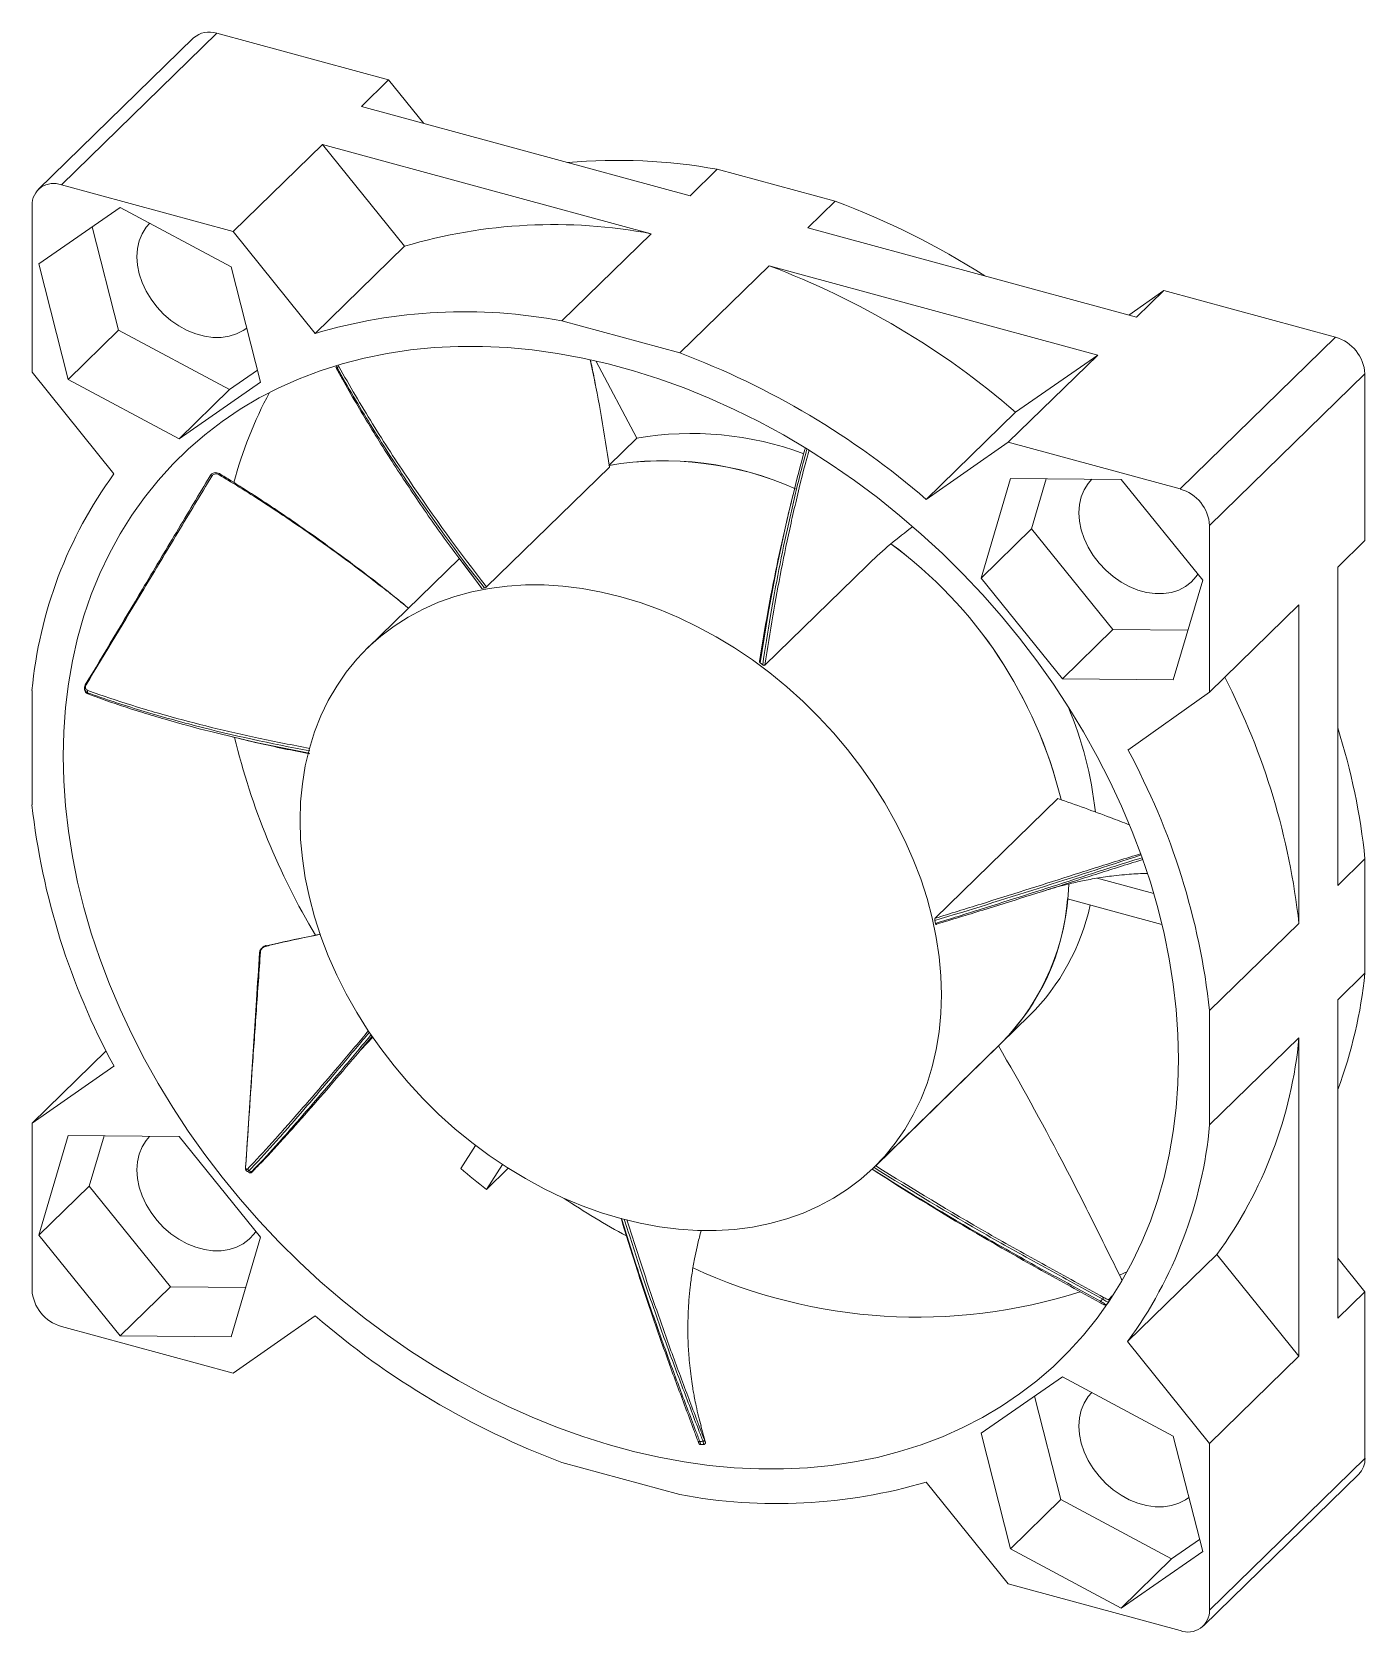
# Paper-space layout '_Trimetric' of a CAD drawing. Header units: millimetres. Extents: x -21 to 19.1, y -24.9 to 23.1.
import ezdxf

# ---------------------------------------------------------------- set-up
doc = ezdxf.new("R2010")
doc.units = ezdxf.units.MM

psp = doc.layouts.new('_Trimetric')

# ---------------------------------------------------------------- linework, layer by layer
at = {"color": 7, "linetype": 'Continuous', "lineweight": 15}
for p, q in [((-15.404, 23.077), (-20.071, 18.522)), ((-10.241, 21.674), (-15.404, 23.077)), ((-16.102, 22.935), (-20.769, 18.38)), ((-11.058, 20.876), (-10.241, 21.674)), ((-9.189, 20.369), (-10.241, 21.674)), ((-1.188, 18.194), (-11.058, 20.876)), ((-12.224, 19.738), (-14.908, 17.119)), ((-2.354, 17.055), (-12.224, 19.738)), ((-9.761, 16.68), (-12.224, 19.738)), ((-1.188, 18.194), (-0.371, 18.991)), ((3.171, 18.029), (-0.371, 18.991)), ((-14.908, 17.119), (-20.071, 18.522)), ((-20.955, 17.905), (-20.955, 12.901)), ((-18.302, 17.844), (-20.748, 16.151)), ((-14.971, 16.065), (-18.302, 17.844)), ((2.354, 17.231), (3.171, 18.029)), ((-19.143, 17.262), (-18.352, 14.154)), ((-12.444, 14.061), (-14.908, 17.119)), ((-2.354, 17.055), (-5.038, 14.436)), ((12.224, 14.549), (2.354, 17.231)), ((-9.761, 16.68), (-12.444, 14.061)), ((-20.748, 16.151), (-19.864, 12.679)), ((-14.087, 12.593), (-14.971, 16.065)), ((1.188, 16.093), (-1.496, 13.473)), ((11.058, 13.41), (1.188, 16.093)), ((13.041, 15.346), (11.99, 14.613)), ((12.224, 14.549), (13.041, 15.346)), ((18.204, 13.943), (13.041, 15.346)), ((-1.496, 13.473), (-5.038, 14.436)), ((-18.352, 14.154), (-19.864, 12.679)), ((-18.352, 14.154), (-15.021, 12.375)), ((13.537, 9.388), (18.204, 13.943)), ((-11.792, 13.036), (-11.738, 13.066)), ((-2.784, 10.916), (-4.013, 13.233)), ((11.058, 13.41), (8.374, 10.791)), ((11.058, 13.41), (8.594, 11.692)), ((-20.955, 12.901), (-18.492, 9.844)), ((-19.864, 12.679), (-16.533, 10.899)), ((-16.533, 10.899), (-14.087, 12.593)), ((-15.021, 12.375), (-14.18, 12.958)), ((19.088, 12.845), (14.421, 8.29)), ((19.088, 7.841), (19.088, 12.845)), ((-15.021, 12.375), (-16.533, 10.899)), ((8.594, 11.692), (5.91, 9.073)), ((-2.784, 10.916), (-3.624, 10.096)), ((8.374, 10.791), (5.91, 9.073)), ((13.537, 9.388), (8.374, 10.791)), ((-7.298, 6.446), (-3.611, 10.044)), ((7.554, 6.711), (8.438, 9.703)), ((8.438, 9.703), (11.768, 9.672)), ((9.066, 8.187), (9.511, 9.693)), ((11.768, 9.672), (14.214, 6.649)), ((5.423, 8.201), (5.494, 8.255)), ((9.066, 8.187), (7.554, 6.711)), ((11.512, 5.164), (9.066, 8.187)), ((14.421, 3.286), (14.421, 8.29)), ((18.272, 7.044), (19.088, 7.841)), ((-8.116, 7.303), (-10.877, 4.608)), ((-7.457, 6.415), (-8.133, 7.325)), ((1.064, 4.099), (4.131, 7.092)), ((18.272, -2.521), (18.272, 7.044)), ((-7.439, 6.4), (-7.363, 6.415)), ((10, 3.688), (7.554, 6.711)), ((14.214, 6.649), (13.33, 3.657)), ((17.105, 5.906), (14.421, 3.286)), ((17.105, -3.66), (17.105, 5.906)), ((11.512, 5.164), (10, 3.688)), ((13.769, 5.143), (11.512, 5.164)), ((0.923, 4.163), (0.998, 4.107)), ((-19.376, 3.366), (-19.365, 3.33)), ((13.33, 3.657), (10, 3.688)), ((-20.955, 3.335), (-20.955, -0.098)), ((11.969, 1.547), (14.421, 3.286)), ((9.864, 0.092), (6.178, -3.506)), ((18.272, -2.521), (19.088, -1.724)), ((19.088, -5.157), (19.088, -1.724)), ((11.04, -2.302), (12.743, -2.764)), ((10.155, -2.918), (12.989, -3.688)), ((6.165, -3.576), (6.183, -3.66)), ((17.105, -3.66), (14.421, -6.279)), ((18.272, -5.954), (19.088, -5.157)), ((18.272, -15.52), (18.272, -5.954)), ((4.343, -10.985), (9.01, -6.43)), ((14.421, -9.712), (14.421, -6.279)), ((-11.073, -7.456), (-10.719, -7.073)), ((17.105, -7.093), (14.421, -9.712)), ((17.105, -16.659), (17.105, -7.093)), ((-18.728, -7.49), (-20.955, -9.664)), ((8.079, -7.34), (4.392, -10.938)), ((-18.492, -7.945), (-20.955, -9.664)), ((-20.955, -9.664), (-20.955, -14.667)), ((-20.748, -13.026), (-19.864, -10.034)), ((-19.864, -10.034), (-16.533, -10.065)), ((-19.236, -11.551), (-18.791, -10.044)), ((-16.533, -10.065), (-14.087, -13.088)), ((-7.63, -10.33), (-8.074, -11.019)), ((-14.536, -10.903), (-14.542, -10.986)), ((-6.822, -10.902), (-7.304, -11.651)), ((-6.651, -11.013), (-7.304, -11.651)), ((-14.5, -11.104), (-14.431, -11.143)), ((-19.236, -11.551), (-20.748, -13.026)), ((-16.79, -14.574), (-19.236, -11.551)), ((-18.302, -16.049), (-20.748, -13.026)), ((-14.087, -13.088), (-14.971, -16.08)), ((14.641, -13.602), (11.958, -16.221)), ((17.105, -16.659), (14.641, -13.602)), ((19.088, -14.723), (18.272, -13.71)), ((11.717, -14.228), (11.95, -14.111)), ((-16.79, -14.574), (-18.302, -16.049)), ((-14.532, -14.595), (-16.79, -14.574)), ((18.272, -15.52), (19.088, -14.723)), ((19.088, -19.727), (19.088, -14.723)), ((11.395, -15.04), (11.326, -15.106)), ((-20.071, -15.765), (-14.908, -17.168)), ((-14.908, -17.168), (-12.444, -15.45)), ((-14.971, -16.08), (-18.302, -16.049)), ((14.421, -19.278), (11.958, -16.221)), ((17.105, -16.659), (14.421, -19.278)), ((10, -17.277), (7.554, -18.97)), ((13.33, -19.056), (10, -17.277)), ((9.159, -17.859), (9.95, -20.967)), ((-0.732, -19.222), (-0.859, -18.752)), ((7.554, -18.97), (8.438, -22.442)), ((14.214, -22.528), (13.33, -19.056)), ((-0.867, -19.316), (-0.772, -19.31)), ((14.421, -24.282), (14.421, -19.278)), ((-5.038, -19.851), (-1.496, -20.813)), ((14.421, -24.282), (19.088, -19.727)), ((5.91, -20.438), (8.374, -23.496)), ((14.236, -24.757), (18.903, -20.202)), ((9.95, -20.967), (8.438, -22.442)), ((9.95, -20.967), (13.28, -22.746)), ((8.438, -22.442), (11.768, -24.222)), ((11.768, -24.222), (14.214, -22.528)), ((13.28, -22.746), (14.121, -22.163)), ((13.28, -22.746), (11.768, -24.222)), ((8.374, -23.496), (13.537, -24.899))]:
    psp.add_line(p, q, dxfattribs=at)
at = {"color": 8, "linetype": 'Continuous', "lineweight": 15}
for p, q in [((-11.792, 13.036), (-11.811, 13.088)), ((-4.125, 12.991), (-4.186, 13.264)), ((11.385, -14.961), (11.49, -14.849))]:
    psp.add_line(p, q, dxfattribs=at)
at = {"color": 7, "linetype": 'Continuous', "lineweight": 15, "flags": 128}
for points in [[(-17.42, 17.374), (-17.53, 17.247), (-17.65, 17.056), (-17.736, 16.843), (-17.789, 16.611), (-17.807, 16.365), (-17.789, 16.109), (-17.736, 15.848), (-17.65, 15.588), (-17.53, 15.332), (-17.38, 15.086), (-17.203, 14.854), (-17.002, 14.64), (-16.78, 14.449), (-16.542, 14.284), (-16.292, 14.149), (-16.035, 14.044), (-15.776, 13.974), (-15.519, 13.938), (-15.269, 13.938), (-15.031, 13.974), (-14.809, 14.044), (-14.608, 14.148), (-14.502, 14.223)], [(13.484, -7.741), (13.467, -6.997), (13.415, -6.246), (13.328, -5.488), (13.207, -4.725), (13.052, -3.96), (12.863, -3.192), (12.64, -2.425), (12.385, -1.659), (12.097, -0.896), (11.778, -0.138), (11.427, 0.613), (11.045, 1.357), (10.634, 2.091), (10.195, 2.815), (9.727, 3.526), (9.232, 4.223), (8.712, 4.904), (8.166, 5.569), (7.597, 6.216), (7.006, 6.843), (6.393, 7.449), (5.76, 8.034), (5.109, 8.595), (4.44, 9.132), (3.755, 9.643), (3.055, 10.127), (2.343, 10.584), (1.618, 11.013), (0.884, 11.412), (0.141, 11.78), (-0.609, 12.118), (-1.364, 12.424), (-2.124, 12.698), (-2.886, 12.938), (-3.648, 13.146), (-4.41, 13.319), (-5.169, 13.458), (-5.925, 13.563), (-6.675, 13.633), (-7.418, 13.668), (-8.152, 13.668), (-8.876, 13.633), (-9.589, 13.564), (-10.288, 13.459), (-10.973, 13.32), (-11.642, 13.147), (-12.294, 12.94), (-12.927, 12.7), (-13.54, 12.427), (-14.131, 12.121), (-14.7, 11.784), (-15.246, 11.415), (-15.766, 11.017), (-16.261, 10.588), (-16.728, 10.132), (-17.168, 9.647), (-17.579, 9.137), (-17.96, 8.6), (-18.311, 8.039), (-18.631, 7.455), (-18.919, 6.849), (-19.174, 6.222), (-19.397, 5.575), (-19.586, 4.911), (-19.741, 4.229), (-19.862, 3.532), (-19.948, 2.821), (-20, 2.098), (-20.018, 1.364), (-20, 0.62), (-19.948, -0.131), (-19.862, -0.889), (-19.741, -1.652), (-19.586, -2.418), (-19.397, -3.185), (-19.174, -3.952), (-18.919, -4.718), (-18.631, -5.481), (-18.311, -6.239), (-17.96, -6.99), (-17.579, -7.734), (-17.168, -8.468), (-16.728, -9.192), (-16.261, -9.903), (-15.766, -10.6), (-15.246, -11.281), (-14.7, -11.946), (-14.131, -12.593), (-13.54, -13.22), (-12.927, -13.827), (-12.294, -14.411), (-11.642, -14.972), (-10.973, -15.509), (-10.288, -16.02), (-9.589, -16.504), (-8.876, -16.961), (-8.152, -17.39), (-7.418, -17.789), (-6.675, -18.158), (-5.925, -18.495), (-5.169, -18.801), (-4.41, -19.075), (-3.648, -19.315), (-2.886, -19.523), (-2.124, -19.696), (-1.364, -19.835), (-0.609, -19.94), (0.141, -20.01), (0.884, -20.045), (1.618, -20.045), (2.343, -20.01), (3.055, -19.941), (3.755, -19.836), (4.44, -19.698), (5.109, -19.525), (5.76, -19.318), (6.393, -19.077), (7.006, -18.804), (7.597, -18.498), (8.166, -18.161), (8.712, -17.792), (9.232, -17.394), (9.727, -16.966), (10.195, -16.509), (10.634, -16.025), (11.045, -15.514), (11.427, -14.977), (11.778, -14.416), (12.097, -13.832), (12.385, -13.226), (12.64, -12.599), (12.863, -11.952), (13.052, -11.288), (13.207, -10.606), (13.328, -9.909), (13.415, -9.199), (13.467, -8.475), (13.484, -7.741)], [(-11.792, 13.036), (-11.811, 13.043), (-11.814, 13.044), (-11.829, 13.05)], [(-15.552, 9.777), (-15.562, 9.782), (-15.572, 9.787), (-15.581, 9.791), (-15.589, 9.793), (-15.596, 9.793), (-15.6, 9.793), (-15.602, 9.79), (-15.602, 9.786)], [(-15.343, 9.82), (-15.339, 9.827), (-15.334, 9.834), (-15.331, 9.84), (-15.328, 9.845), (-15.326, 9.849), (-15.325, 9.85), (-15.325, 9.851), (-15.326, 9.849)], [(10.88, 9.681), (10.771, 9.555), (10.652, 9.364), (10.565, 9.151), (10.512, 8.919), (10.494, 8.673), (10.512, 8.417), (10.565, 8.157), (10.652, 7.896), (10.771, 7.64), (10.921, 7.394), (11.098, 7.162), (11.299, 6.949), (11.521, 6.758), (11.759, 6.593), (12.009, 6.457), (12.266, 6.353), (12.526, 6.282), (12.783, 6.247), (13.033, 6.247), (13.271, 6.282), (13.492, 6.352), (13.694, 6.457), (13.871, 6.592), (14.021, 6.757), (14.07, 6.827)], [(6.369, -5.807), (6.351, -5.239), (6.299, -4.663), (6.211, -4.081), (6.089, -3.496), (5.933, -2.91), (5.743, -2.326), (5.52, -1.744), (5.265, -1.167), (4.979, -0.598), (4.663, -0.039), (4.318, 0.509), (3.946, 1.044), (3.547, 1.563), (3.123, 2.065), (2.676, 2.548), (2.207, 3.01), (1.718, 3.449), (1.211, 3.864), (0.688, 4.253), (0.15, 4.615), (-0.4, 4.948), (-0.961, 5.252), (-1.53, 5.525), (-2.105, 5.767), (-2.685, 5.975), (-3.267, 6.15), (-3.849, 6.291), (-4.428, 6.398), (-5.004, 6.469), (-5.573, 6.506), (-6.134, 6.507), (-6.684, 6.472), (-7.221, 6.402), (-7.745, 6.298), (-8.252, 6.158), (-8.741, 5.985), (-9.209, 5.778), (-9.657, 5.538), (-10.08, 5.267), (-10.479, 4.964), (-10.852, 4.632), (-11.197, 4.272), (-11.513, 3.884), (-11.799, 3.47), (-12.054, 3.032), (-12.276, 2.572), (-12.466, 2.09), (-12.623, 1.589), (-12.745, 1.071), (-12.832, 0.537), (-12.885, -0.011), (-12.903, -0.57), (-12.885, -1.138), (-12.832, -1.715), (-12.745, -2.296), (-12.623, -2.881), (-12.466, -3.467), (-12.276, -4.052), (-12.054, -4.633), (-11.799, -5.21), (-11.513, -5.779), (-11.197, -6.338), (-10.852, -6.887), (-10.479, -7.421), (-10.08, -7.94), (-9.657, -8.442), (-9.209, -8.925), (-8.741, -9.387), (-8.252, -9.826), (-7.745, -10.241), (-7.221, -10.63), (-6.684, -10.992), (-6.134, -11.325), (-5.573, -11.629), (-5.004, -11.902), (-4.428, -12.144), (-3.849, -12.352), (-3.267, -12.527), (-2.685, -12.668), (-2.105, -12.775), (-1.53, -12.846), (-0.961, -12.883), (-0.4, -12.884), (0.15, -12.849), (0.688, -12.779), (1.211, -12.675), (1.718, -12.535), (2.207, -12.362), (2.676, -12.155), (3.123, -11.915), (3.547, -11.644), (3.946, -11.342), (4.318, -11.009), (4.663, -10.649), (4.979, -10.261), (5.265, -9.847), (5.52, -9.409), (5.743, -8.949), (5.933, -8.467), (6.089, -7.966), (6.211, -7.448), (6.299, -6.914), (6.351, -6.366), (6.369, -5.807)], [(-19.329, 3.504), (-19.335, 3.506), (-19.341, 3.507), (-19.345, 3.508), (-19.349, 3.508), (-19.352, 3.507), (-19.354, 3.506), (-19.355, 3.504), (-19.354, 3.501)], [(-19.285, 3.269), (-19.281, 3.251), (-19.28, 3.248), (-19.276, 3.233)], [(-14.091, -4.511), (-14.101, -4.514), (-14.108, -4.519), (-14.114, -4.524), (-14.117, -4.53), (-14.117, -4.532)], [(-13.945, -4.351), (-13.944, -4.343), (-13.942, -4.337), (-13.939, -4.332), (-13.936, -4.328), (-13.933, -4.327), (-13.932, -4.327), (-13.928, -4.327), (-13.923, -4.329), (-13.918, -4.334)], [(-17.422, -10.057), (-17.53, -10.182), (-17.65, -10.373), (-17.736, -10.587), (-17.789, -10.819), (-17.807, -11.065), (-17.789, -11.321), (-17.736, -11.581), (-17.65, -11.842), (-17.53, -12.098), (-17.38, -12.344), (-17.203, -12.576), (-17.002, -12.789), (-16.78, -12.98), (-16.542, -13.145), (-16.292, -13.281), (-16.035, -13.385), (-15.776, -13.455), (-15.519, -13.491), (-15.269, -13.491), (-15.031, -13.456), (-14.809, -13.385), (-14.608, -13.281), (-14.43, -13.145), (-14.281, -12.981), (-14.231, -12.91)], [(-14.435, -11.087), (-14.401, -11.107), (-14.396, -11.11), (-14.367, -11.126)], [(11.142, -15.007), (11.176, -14.975), (11.182, -14.97), (11.211, -14.943)], [(10.881, -17.747), (10.771, -17.874), (10.652, -18.065), (10.565, -18.278), (10.512, -18.51), (10.494, -18.756), (10.512, -19.012), (10.565, -19.273), (10.652, -19.533), (10.771, -19.789), (10.921, -20.035), (11.098, -20.267), (11.299, -20.481), (11.521, -20.672), (11.759, -20.837), (12.009, -20.972), (12.266, -21.077), (12.526, -21.147), (12.783, -21.183), (13.033, -21.183), (13.271, -21.147), (13.492, -21.077), (13.694, -20.973), (13.799, -20.898)], [(-0.947, -19.211), (-0.945, -19.216), (-0.941, -19.219), (-0.936, -19.222), (-0.929, -19.224), (-0.921, -19.225), (-0.912, -19.224), (-0.903, -19.223), (-0.894, -19.22)], [(-0.894, -19.22), (-0.846, -19.218), (-0.839, -19.217), (-0.799, -19.215)], [(-0.758, -19.174), (-0.758, -19.179), (-0.759, -19.185), (-0.762, -19.191), (-0.767, -19.196), (-0.774, -19.202), (-0.781, -19.207), (-0.79, -19.212), (-0.799, -19.215)]]:
    psp.add_lwpolyline(points, dxfattribs=at)
at = {"color": 8, "linetype": 'Continuous', "lineweight": 15, "flags": 128}
for points in [[(1.907, 9.214), (1.89, 9.152), (1.724, 8.442), (1.422, 7.035), (1.16, 5.647), (0.923, 4.163), (0.923, 4.163), (0.923, 4.163)], [(-7.807, 6.892), (-7.439, 6.4), (-7.439, 6.4), (-7.439, 6.4)], [(-14.602, 1.866), (-14.183, 1.766), (-12.624, 1.451), (-12.624, 1.451), (-12.624, 1.451)]]:
    psp.add_lwpolyline(points, dxfattribs=at)
at = {"color": 7, "linetype": 'Continuous', "lineweight": 15}
for centre, radius, start, end in [((-15.63, 22.398), 0.715, 71.5838, 131.3262), ((-3.372, 2.288), 16.97, 79.8142, 95.0414), ((-20.305, 17.915), 0.65, 68.8623, 180.9223), ((-5.049, -4.082), 23.59, 57.3898, 69.6054), ((-5.283, 1.574), 15.756, 79.2863, 106.5089), ((-7.44, -6.861), 24.522, 49.1654, 69.3993), ((-7.967, -1.045), 15.756, 79.2863, 106.5089), ((17.876, 12.774), 1.214, 3.3916, 74.3338), ((-10.124, -9.48), 24.522, 49.1654, 69.3993), ((-3.115, 6.488), 12.173, 151.5389, 165.2905), ((-1.145, 1.438), 9.618, 69.4767, 99.8071), ((-1.987, 0.405), 9.829, 66.177, 99.5878), ((-1.974, 0.505), 9.732, 66.019, 99.7477), ((-7.922, 2.122), 13.09, 143.8512, 174.6826), ((13.209, 8.218), 1.214, 3.3916, 74.3338), ((-3.187, -3.138), 13.528, 13.6708, 53.5564), ((-3.179, -3.132), 13.518, 13.6641, 53.5672), ((-4.063, -6.007), 21.297, 6.3264, 27.211), ((-19.224, 3.296), 0.0665, 144.7023, 204.0711), ((-0.05, -1.478), 11.099, 6.0093, 22.9877), ((6.06, 7.014), 21.539, 193.6595, 210.8085), ((-0.702, -3.782), 19.897, 5.9371, 17.5244), ((-6.857, -8.649), 21.41, 6.3556, 28.4403), ((0.292, 2.262), 21.378, 186.3373, 208.5206), ((3.111, -2.3), 7.078, 315.623, 358.5659), ((3.294, -2.395), 6.881, 315.1225, 355.6373), ((4.307, -1.69), 6.678, 314.7772, 347.7895), ((5.058, -3.713), 14.104, 339.5276, 354.1244), ((4.071, -5.88), 13.09, 323.8512, 354.6826), ((1.388, -8.499), 13.09, 323.8512, 354.6826), ((-14.527, -10.987), 0.0161, 131.5216, 177.9901), ((-14.417, -11.03), 0.059, 179.9999, 252.8785), ((7.942, 7.717), 24.648, 229.4765, 231.7916), ((-14.353, -11.095), 0.0342, 245.8356, 354.5157), ((8.041, 7.481), 23.357, 236.1526, 241.5107), ((5.643, 0.634), 16.119, 245.2776, 287.6514), ((-19.743, -14.596), 1.214, 183.3916, 254.3338), ((12.064, -15.396), 0.965, 148.7691, 152.01), ((11.431, -15.18), 0.337, 149.0924, 156.7519), ((3.59, 3.103), 24.522, 229.1654, 249.3993), ((18.443, -19.749), 0.646, 315.3545, 1.9113), ((1.433, -5.332), 15.756, 259.2863, 286.5089), ((13.772, -24.293), 0.65, 248.8623, 0.9223)]:
    psp.add_arc(centre, radius, start, end, dxfattribs=at)
at = {"color": 8, "linetype": 'Continuous', "lineweight": 15}
for centre, radius, start, end in [((-70.638, 248.552), 263.566, 286.9416, 288.35562), ((11.36, -15.005), 0.0501, 2.9248, 60.6227)]:
    psp.add_arc(centre, radius, start, end, dxfattribs=at)
at = {"color": 7, "linetype": 'Continuous', "lineweight": 15}
for points, knots in [([(-11.829, 13.05), (-11.763, 12.93), (-11.431, 12.327), (-10.945, 11.495), (-10.218, 10.327), (-9.463, 9.177), (-8.612, 7.952), (-8.044, 7.203), (-7.807, 6.892)], [0, 0, 0, 0, 0.05601, 0.280093, 0.392121, 0.616201, 0.840277, 1, 1, 1, 1]), ([(-7.363, 6.415), (-8.181, 7.456), (-8.961, 8.533), (-10.073, 10.189), (-10.434, 10.748), (-11.133, 11.88), (-11.469, 12.454), (-11.792, 13.036)], [0, 0, 0, 0, 0.5, 0.5, 0.75, 0.75, 1, 1, 1, 1]), ([(-11.738, 13.066), (-11.413, 12.485), (-11.075, 11.911), (-10.374, 10.779), (-10.011, 10.22), (-8.897, 8.564), (-8.116, 7.488), (-7.298, 6.446)], [0, 0, 0, 0, 0.25, 0.25, 0.5, 0.5, 1, 1, 1, 1]), ([(-4.18, 13.262), (-4.163, 13.184), (-4.109, 12.945), (-4.065, 12.697), (-4.036, 12.531)], [0, 0, 0, 0, 0.32714, 1, 1, 1, 1]), ([(2.273, 10.609), (2.27, 10.598), (2.136, 10.133), (2.02, 9.668), (1.907, 9.214)], [0, 0, 0, 0, 0.02371, 1, 1, 1, 1]), ([(-19.354, 3.501), (-18.782, 4.461), (-18.209, 5.421), (-17.636, 6.381), (-17.297, 6.948), (-16.958, 7.516), (-16.619, 8.084), (-16.28, 8.651), (-15.941, 9.219), (-15.602, 9.786)], [0, 0, 0, 0, 0.00348079, 0.00348079, 0.00348079, 0.005540666, 0.005540666, 0.005540666, 0.007600543, 0.007600543, 0.007600543, 0.007600543]), ([(-15.552, 9.777), (-15.893, 9.21), (-16.234, 8.644), (-16.576, 8.078), (-16.917, 7.511), (-17.259, 6.945), (-17.6, 6.378), (-18.177, 5.421), (-18.753, 4.462), (-19.329, 3.504)], [0, 0, 0, 0, 0.002059921, 0.002059921, 0.002059921, 0.004119847, 0.004119847, 0.004119847, 0.007600716, 0.007600716, 0.007600716, 0.007600716]), ([(-15.602, 9.786), (-15.576, 9.831), (-15.53, 9.862), (-15.428, 9.885), (-15.373, 9.876), (-15.326, 9.849)], [0, 0, 0, 0, 0.5, 0.5, 1, 1, 1, 1]), ([(-15.343, 9.82), (-15.359, 9.829), (-15.376, 9.836), (-15.394, 9.84), (-15.412, 9.844), (-15.43, 9.845), (-15.448, 9.842), (-15.466, 9.84), (-15.483, 9.835), (-15.498, 9.827), (-15.513, 9.819), (-15.526, 9.809), (-15.537, 9.797), (-15.543, 9.791), (-15.548, 9.784), (-15.552, 9.777)], [0, 0, 0, 0, 0.0000547948, 0.0000547948, 0.0000547948, 0.0001097763, 0.0001097763, 0.0001097763, 0.0001633104, 0.0001633104, 0.0001633104, 0.0002141423, 0.0002141423, 0.0002141423, 0.0002398433, 0.0002398433, 0.0002398433, 0.0002398433]), ([(-15.326, 9.849), (-15.209, 9.778), (-14.621, 9.42), (-13.812, 8.897), (-12.676, 8.12), (-11.561, 7.314), (-10.507, 6.517), (-9.915, 6.027), (-9.745, 5.886)], [0, 0, 0, 0, 0.060228, 0.301186, 0.421651, 0.662606, 0.903557, 1, 1, 1, 1]), ([(-3.614, 10.06), (-3.612, 10.059), (-3.606, 10.059), (-3.604, 10.055), (-3.606, 10.049), (-3.61, 10.045), (-3.611, 10.044)], [0, 0, 0, 0, 0.21213, 0.536288, 0.844828, 1, 1, 1, 1]), ([(1.896, 9.172), (1.897, 9.176), (1.9, 9.192), (1.905, 9.209), (1.909, 9.222)], [0, 0, 0, 0, 0.227632, 1, 1, 1, 1]), ([(0.904, 4.216), (0.982, 4.704), (1.132, 5.646), (1.412, 7.069), (1.661, 8.205), (1.825, 8.88), (1.874, 9.082)], [0, 0, 0, 0, 0.307167, 0.59253, 0.877856, 1, 1, 1, 1]), ([(4.131, 7.092), (4.333, 7.284), (4.745, 7.673), (5.196, 8.022), (5.425, 8.198)], [0, 0, 0, 0, 0.493134, 1, 1, 1, 1]), ([(-9.648, 5.807), (-9.85, 5.976), (-10.078, 6.166), (-10.315, 6.346), (-10.342, 6.366)], [0, 0, 0, 0, 0.885183, 1, 1, 1, 1]), ([(-7.298, 6.446), (-7.3, 6.443), (-7.304, 6.44), (-7.308, 6.438), (-7.311, 6.435), (-7.316, 6.433), (-7.32, 6.43), (-7.325, 6.428), (-7.33, 6.425), (-7.335, 6.423), (-7.341, 6.421), (-7.346, 6.419), (-7.351, 6.418), (-7.355, 6.416), (-7.359, 6.415), (-7.363, 6.415)], [0, 0, 0, 0, 0.00001619931, 0.00001619931, 0.00001619931, 0.00003237624, 0.00003237624, 0.00003237624, 0.00004889831, 0.00004889831, 0.00004889831, 0.00006619691, 0.00006619691, 0.00006619691, 0.00008020876, 0.00008020876, 0.00008020876, 0.00008020876]), ([(0.923, 4.163), (0.918, 4.166), (0.914, 4.17), (0.91, 4.175), (0.906, 4.179), (0.903, 4.184), (0.901, 4.188), (0.899, 4.193), (0.898, 4.197), (0.898, 4.201), (0.898, 4.205), (0.899, 4.209), (0.901, 4.212), (0.902, 4.214), (0.903, 4.215), (0.904, 4.216)], [0, 0, 0, 0, 0.00001835611, 0.00001835611, 0.00001835611, 0.00003673843, 0.00003673843, 0.00003673843, 0.0000546734, 0.0000546734, 0.0000546734, 0.00007173366, 0.00007173366, 0.00007173366, 0.00008021297, 0.00008021297, 0.00008021297, 0.00008021297]), ([(1.064, 4.099), (1.061, 4.096), (1.058, 4.094), (1.054, 4.093), (1.05, 4.092), (1.046, 4.091), (1.041, 4.091), (1.036, 4.091), (1.031, 4.092), (1.026, 4.093), (1.021, 4.095), (1.015, 4.097), (1.01, 4.099), (1.006, 4.102), (1.002, 4.104), (0.998, 4.107)], [0, 0, 0, 0, 0.00001619931, 0.00001619931, 0.00001619931, 0.00003237624, 0.00003237624, 0.00003237624, 0.00004889831, 0.00004889831, 0.00004889831, 0.00006619691, 0.00006619691, 0.00006619691, 0.00008020876, 0.00008020876, 0.00008020876, 0.00008020876]), ([(-19.285, 3.269), (-19.329, 3.286), (-19.362, 3.321), (-19.388, 3.406), (-19.381, 3.457), (-19.354, 3.501)], [0, 0, 0, 0, 0.5, 0.5, 1, 1, 1, 1]), ([(-19.329, 3.504), (-19.337, 3.49), (-19.343, 3.476), (-19.346, 3.462), (-19.35, 3.448), (-19.35, 3.433), (-19.349, 3.42), (-19.347, 3.406), (-19.343, 3.393), (-19.336, 3.382), (-19.33, 3.37), (-19.321, 3.359), (-19.31, 3.351), (-19.3, 3.344), (-19.29, 3.338), (-19.279, 3.334)], [0, 0, 0, 0, 0.000048477, 0.000048477, 0.000048477, 0.000096818, 0.000096818, 0.000096818, 0.0001458754, 0.0001458754, 0.0001458754, 0.0001970983, 0.0001970983, 0.0001970983, 0.0002398542, 0.0002398542, 0.0002398542, 0.0002398542]), ([(-19.363, 3.331), (-19.362, 3.326), (-19.359, 3.301), (-19.33, 3.263), (-19.294, 3.243), (-19.276, 3.233)], [0, 0, 0, 0, 0.106542, 0.554515, 1, 1, 1, 1]), ([(-12.605, 1.525), (-13.779, 1.736), (-14.925, 1.988), (-16.597, 2.42), (-17.145, 2.573), (-18.226, 2.9), (-18.759, 3.078), (-19.285, 3.269)], [0, 0, 0, 0, 0.5, 0.5, 0.75, 0.75, 1, 1, 1, 1]), ([(-19.276, 3.233), (-19.168, 3.193), (-18.625, 2.994), (-17.855, 2.737), (-16.734, 2.403), (-15.73, 2.127), (-14.931, 1.942), (-14.602, 1.866)], [0, 0, 0, 0, 0.072428, 0.362196, 0.507062, 0.796826, 1, 1, 1, 1]), ([(-12.611, 1.433), (-13.128, 1.535), (-13.926, 1.693), (-14.698, 1.885), (-14.97, 1.953)], [0, 0, 0, 0, 0.647951, 1, 1, 1, 1]), ([(12, -0.696), (11.816, -0.624), (11.117, -0.354), (10.395, -0.097), (9.864, 0.092)], [0, 0, 0, 0, 0.264531, 1, 1, 1, 1]), ([(6.178, -3.506), (6.634, -3.365), (7.513, -3.092), (8.862, -2.668), (9.981, -2.314), (11.119, -1.949), (11.835, -1.725), (12.328, -1.577), (12.35, -1.571)], [0, 0, 0, 0, 0.232832, 0.449137, 0.665414, 0.773529, 0.989868, 1, 1, 1, 1]), ([(12.412, -1.744), (12.372, -1.757), (11.865, -1.911), (11.137, -2.141), (10.009, -2.505), (8.9, -2.856), (7.555, -3.277), (6.676, -3.544), (6.217, -3.684)], [0, 0, 0, 0, 0.018437, 0.232024, 0.338839, 0.552488, 0.766104, 1, 1, 1, 1]), ([(9.413, -2.694), (9.529, -2.658), (9.753, -2.589), (10.065, -2.506), (10.328, -2.442), (10.556, -2.392), (10.781, -2.347), (11.029, -2.302), (11.285, -2.262), (11.564, -2.226), (11.846, -2.196), (12.136, -2.174), (12.363, -2.161), (12.497, -2.158), (12.54, -2.157)], [0, 0, 0, 0, 0.1120014, 0.2181586, 0.3009683, 0.3658636, 0.4370457, 0.5174531, 0.6039935, 0.6820966, 0.7841264, 0.8731794, 0.9585619, 1, 1, 1, 1]), ([(6.165, -3.576), (6.163, -3.57), (6.163, -3.564), (6.162, -3.558), (6.162, -3.552), (6.163, -3.546), (6.163, -3.54), (6.164, -3.534), (6.166, -3.529), (6.168, -3.523), (6.169, -3.519), (6.171, -3.514), (6.174, -3.511), (6.175, -3.509), (6.176, -3.508), (6.178, -3.506)], [0, 0, 0, 0, 0.00001835611, 0.00001835611, 0.00001835611, 0.00003673843, 0.00003673843, 0.00003673843, 0.0000546734, 0.0000546734, 0.0000546734, 0.00007173366, 0.00007173366, 0.00007173366, 0.00008021297, 0.00008021297, 0.00008021297, 0.00008021297]), ([(6.217, -3.684), (6.214, -3.687), (6.212, -3.688), (6.209, -3.689), (6.206, -3.69), (6.203, -3.69), (6.201, -3.688), (6.198, -3.687), (6.196, -3.685), (6.193, -3.683), (6.191, -3.68), (6.189, -3.676), (6.187, -3.672), (6.185, -3.668), (6.184, -3.664), (6.183, -3.66)], [0, 0, 0, 0, 0.00001619931, 0.00001619931, 0.00001619931, 0.00003237624, 0.00003237624, 0.00003237624, 0.00004889831, 0.00004889831, 0.00004889831, 0.00006619691, 0.00006619691, 0.00006619691, 0.00008020876, 0.00008020876, 0.00008020876, 0.00008020876]), ([(-13.918, -4.334), (-13.797, -4.305), (-13.254, -4.177), (-12.712, -4.07), (-12.291, -3.986)], [0, 0, 0, 0, 0.222525, 1, 1, 1, 1]), ([(-14.091, -4.511), (-14.133, -5.094), (-14.174, -5.678), (-14.215, -6.262), (-14.256, -6.845), (-14.296, -7.429), (-14.337, -8.013), (-14.405, -9), (-14.472, -9.987), (-14.538, -10.975)], [0, 0, 0, 0, 0.002059921, 0.002059921, 0.002059921, 0.004119847, 0.004119847, 0.004119847, 0.007600716, 0.007600716, 0.007600716, 0.007600716]), ([(-14.117, -4.532), (-14.149, -5.01), (-14.291, -7.133), (-14.429, -9.257), (-14.536, -10.903)], [0, 0, 0, 0, 0.2253182, 1, 1, 1, 1]), ([(-13.933, -4.328), (-13.937, -4.329), (-13.965, -4.333), (-14.017, -4.361), (-14.074, -4.415), (-14.109, -4.476), (-14.113, -4.515), (-14.115, -4.532)], [0, 0, 0, 0, 0.041933, 0.306024, 0.578819, 0.819846, 1, 1, 1, 1]), ([(-13.945, -4.351), (-13.961, -4.355), (-13.978, -4.361), (-13.993, -4.37), (-14.009, -4.379), (-14.023, -4.39), (-14.037, -4.403), (-14.049, -4.415), (-14.061, -4.43), (-14.07, -4.445), (-14.078, -4.459), (-14.084, -4.474), (-14.088, -4.489), (-14.09, -4.496), (-14.091, -4.504), (-14.091, -4.511)], [0, 0, 0, 0, 0.0000547948, 0.0000547948, 0.0000547948, 0.0001097763, 0.0001097763, 0.0001097763, 0.0001633104, 0.0001633104, 0.0001633104, 0.0002141423, 0.0002141423, 0.0002141423, 0.0002398433, 0.0002398433, 0.0002398433, 0.0002398433]), ([(-14.476, -11.03), (-14.415, -10.967), (-14.111, -10.649), (-13.685, -10.182), (-13.072, -9.484), (-12.441, -8.761), (-11.659, -7.849), (-11.116, -7.206), (-10.842, -6.88)], [0, 0, 0, 0, 0.052349, 0.261761, 0.366489, 0.575962, 0.785404, 1, 1, 1, 1]), ([(-10.735, -7.048), (-11, -7.362), (-11.529, -7.99), (-12.296, -8.879), (-12.921, -9.589), (-13.53, -10.272), (-13.954, -10.727), (-14.258, -11.037), (-14.319, -11.098)], [0, 0, 0, 0, 0.21062, 0.421131, 0.631614, 0.736833, 0.947378, 1, 1, 1, 1]), ([(11.77, -14.336), (11.475, -13.739), (11.179, -13.144), (10.588, -11.957), (10.288, -11.367), (9.368, -9.614), (8.733, -8.464), (8.079, -7.34)], [0, 0, 0, 0, 0.25, 0.25, 0.5, 0.5, 1, 1, 1, 1]), ([(-14.543, -10.985), (-14.543, -10.988), (-14.546, -11.013), (-14.541, -11.047), (-14.526, -11.085), (-14.507, -11.098), (-14.5, -11.103)], [0, 0, 0, 0, 0.048008, 0.496042, 0.795749, 1, 1, 1, 1]), ([(-14.538, -10.975), (-14.539, -10.989), (-14.538, -11.001), (-14.537, -11.012), (-14.535, -11.022), (-14.532, -11.031), (-14.529, -11.037), (-14.525, -11.044), (-14.52, -11.048), (-14.514, -11.049), (-14.509, -11.05), (-14.502, -11.049), (-14.495, -11.045), (-14.489, -11.042), (-14.483, -11.037), (-14.476, -11.03)], [0, 0, 0, 0, 0.000048477, 0.000048477, 0.000048477, 0.000096818, 0.000096818, 0.000096818, 0.0001458754, 0.0001458754, 0.0001458754, 0.0001970983, 0.0001970983, 0.0001970983, 0.0002398542, 0.0002398542, 0.0002398542, 0.0002398542]), ([(11.121, -15.047), (10.538, -14.726), (9.956, -14.405), (8.794, -13.761), (8.217, -13.434), (6.502, -12.436), (5.379, -11.749), (4.282, -11.042)], [0, 0, 0, 0, 0.25, 0.25, 0.5, 0.5, 1, 1, 1, 1]), ([(4.287, -11.038), (5.388, -11.738), (6.514, -12.419), (8.232, -13.408), (8.811, -13.731), (9.974, -14.37), (10.558, -14.689), (11.142, -15.007)], [0, 0, 0, 0, 0.5, 0.5, 0.75, 0.75, 1, 1, 1, 1]), ([(11.211, -14.943), (10.627, -14.624), (10.043, -14.306), (8.877, -13.67), (8.298, -13.347), (6.575, -12.361), (5.445, -11.684), (4.339, -10.988)], [0, 0, 0, 0, 0.25, 0.25, 0.5, 0.5, 1, 1, 1, 1]), ([(4.354, -10.974), (4.358, -10.971), (4.365, -10.964), (4.377, -10.953), (4.386, -10.944), (4.39, -10.94), (4.392, -10.938)], [0, 0, 0, 0, 0.235132, 0.549826, 0.849358, 1, 1, 1, 1]), ([(4.392, -10.938), (5.495, -11.633), (6.621, -12.31), (8.338, -13.296), (8.915, -13.619), (10.075, -14.257), (10.657, -14.576), (11.238, -14.895)], [0, 0, 0, 0, 0.5, 0.5, 0.75, 0.75, 1, 1, 1, 1]), ([(-14.43, -11.143), (-14.422, -11.147), (-14.403, -11.155), (-14.373, -11.15), (-14.346, -11.137), (-14.331, -11.121), (-14.324, -11.112)], [0, 0, 0, 0, 0.222723, 0.466047, 0.724614, 1, 1, 1, 1]), ([(-0.947, -19.211), (-0.989, -19.101), (-1.195, -18.549), (-1.489, -17.764), (-1.91, -16.624), (-2.318, -15.461), (-2.799, -14.018), (-3.104, -13.023), (-3.26, -12.516)], [0, 0, 0, 0, 0.052186, 0.260946, 0.365348, 0.574169, 0.782958, 1, 1, 1, 1]), ([(-0.857, -18.751), (-0.883, -18.656), (-0.937, -18.454), (-1, -18.175), (-1.049, -17.936), (-1.084, -17.743), (-1.121, -17.527), (-1.16, -17.256), (-1.197, -16.944), (-1.231, -16.565), (-1.252, -16.155), (-1.255, -15.715), (-1.244, -15.331), (-1.221, -14.956), (-1.184, -14.572), (-1.128, -14.159), (-1.058, -13.756), (-0.989, -13.428), (-0.93, -13.178), (-0.887, -13.01), (-0.859, -12.908), (-0.848, -12.869)], [0, 0, 0, 0, 0.0489, 0.103409, 0.142853, 0.171138, 0.203378, 0.253883, 0.309412, 0.361777, 0.44628, 0.517121, 0.584114, 0.640654, 0.707325, 0.77867, 0.851267, 0.913275, 0.947172, 0.979819, 1, 1, 1, 1]), ([(11.792, -14.382), (11.783, -14.363), (11.773, -14.341), (11.762, -14.321), (11.761, -14.318)], [0, 0, 0, 0, 0.878512, 1, 1, 1, 1]), ([(11.238, -14.895), (11.254, -14.904), (11.271, -14.913), (11.286, -14.92), (11.302, -14.928), (11.317, -14.936), (11.33, -14.942), (11.343, -14.948), (11.354, -14.952), (11.363, -14.956), (11.371, -14.959), (11.377, -14.961), (11.381, -14.961), (11.383, -14.962), (11.384, -14.961), (11.385, -14.961)], [0, 0, 0, 0, 0.0000547948, 0.0000547948, 0.0000547948, 0.0001097763, 0.0001097763, 0.0001097763, 0.0001633104, 0.0001633104, 0.0001633104, 0.0002141423, 0.0002141423, 0.0002141423, 0.0002398433, 0.0002398433, 0.0002398433, 0.0002398433]), ([(11.135, -15.055), (11.144, -15.06), (11.173, -15.075), (11.218, -15.097), (11.254, -15.113), (11.273, -15.119), (11.289, -15.121), (11.306, -15.119), (11.32, -15.113), (11.326, -15.106), (11.328, -15.103)], [0, 0, 0, 0, 0.121635, 0.365088, 0.608818, 0.750587, 0.828431, 0.897106, 0.963964, 1, 1, 1, 1]), ([(11.142, -15.007), (11.187, -15.036), (11.232, -15.064), (11.301, -15.1), (11.323, -15.11), (11.326, -15.106)], [0, 0, 0, 0, 0.5, 0.5, 1, 1, 1, 1]), ([(11.395, -15.04), (11.392, -15.044), (11.37, -15.035), (11.301, -14.999), (11.256, -14.972), (11.211, -14.943)], [0, 0, 0, 0, 0.5, 0.5, 1, 1, 1, 1]), ([(-0.943, -19.222), (-0.94, -19.231), (-0.93, -19.256), (-0.921, -19.276), (-0.916, -19.288), (-0.91, -19.296), (-0.903, -19.304), (-0.892, -19.311), (-0.879, -19.316), (-0.87, -19.315), (-0.867, -19.315)], [0, 0, 0, 0, 0.1685338, 0.5178584, 0.6670974, 0.7260693, 0.7843911, 0.8603553, 0.947305, 1, 1, 1, 1]), ([(-0.758, -19.174), (-0.753, -19.188), (-0.747, -19.201), (-0.743, -19.212), (-0.739, -19.222), (-0.735, -19.231), (-0.732, -19.236), (-0.73, -19.242), (-0.728, -19.244), (-0.728, -19.243), (-0.727, -19.243), (-0.727, -19.24), (-0.729, -19.234), (-0.73, -19.23), (-0.73, -19.227), (-0.732, -19.222)], [0, 0, 0, 0, 0.0000547948, 0.0000547948, 0.0000547948, 0.0001097763, 0.0001097763, 0.0001097763, 0.0001633104, 0.0001633104, 0.0001633104, 0.0002141423, 0.0002141423, 0.0002141423, 0.0002398433, 0.0002398433, 0.0002398433, 0.0002398433]), ([(-0.772, -19.309), (-0.766, -19.308), (-0.754, -19.307), (-0.74, -19.297), (-0.731, -19.285), (-0.726, -19.274), (-0.725, -19.264), (-0.725, -19.256), (-0.725, -19.25), (-0.727, -19.241), (-0.729, -19.231), (-0.731, -19.224)], [0, 0, 0, 0, 0.114788, 0.239212, 0.338018, 0.421363, 0.493339, 0.554757, 0.618843, 0.724487, 1, 1, 1, 1])]:
    psp.add_open_spline(points, degree=3, knots=knots, dxfattribs=at)
at = {"color": 8, "linetype": 'Continuous', "lineweight": 15}
for points, knots in [([(-11.754, 13.108), (-11.754, 13.107), (-11.753, 13.092), (-11.745, 13.079), (-11.738, 13.066)], [0, 0, 0, 0, 0.036233, 1, 1, 1, 1]), ([(0.998, 4.107), (0.998, 4.107), (1.067, 4.594), (1.215, 5.541), (1.476, 6.965), (1.721, 8.135), (1.99, 9.317), (2.176, 10.054), (2.316, 10.554), (2.323, 10.579)], [0, 0, 0, 0, 0.0000078, 0.2340139, 0.4496564, 0.6653026, 0.773114, 0.9887641, 1, 1, 1, 1]), ([(2.385, 10.54), (2.38, 10.521), (2.242, 10.029), (2.059, 9.3), (1.79, 8.122), (1.547, 6.957), (1.281, 5.533), (1.138, 4.591), (1.064, 4.099)], [0, 0, 0, 0, 0.008832, 0.224509, 0.33237, 0.548108, 0.763815, 1, 1, 1, 1]), ([(-10.342, 6.366), (-10.75, 6.68), (-11.594, 7.33), (-12.688, 8.105), (-13.825, 8.876), (-14.637, 9.394), (-15.225, 9.749), (-15.343, 9.82)], [0, 0, 0, 0, 0.2543236, 0.52546, 0.6609989, 0.9322144, 1, 1, 1, 1]), ([(-19.279, 3.334), (-19.169, 3.295), (-18.623, 3.101), (-17.847, 2.851), (-16.719, 2.525), (-15.568, 2.222), (-14.126, 1.886), (-13.126, 1.696), (-12.61, 1.597)], [0, 0, 0, 0, 0.051879, 0.259412, 0.3632, 0.570793, 0.778355, 1, 1, 1, 1]), ([(6.183, -3.66), (6.183, -3.66), (6.635, -3.521), (7.517, -3.245), (8.858, -2.82), (9.97, -2.462), (11.1, -2.093), (11.835, -1.858), (12.348, -1.7), (12.394, -1.686)], [0, 0, 0, 0, 0.0000078, 0.2317646, 0.4453343, 0.6589076, 0.7656828, 0.9792601, 1, 1, 1, 1]), ([(-12.29, -3.987), (-12.721, -4.076), (-13.273, -4.189), (-13.825, -4.322), (-13.945, -4.351)], [0, 0, 0, 0, 0.781742, 1, 1, 1, 1]), ([(-10.815, -6.922), (-11.092, -7.253), (-11.635, -7.903), (-12.415, -8.82), (-13.041, -9.544), (-13.649, -10.241), (-14.072, -10.707), (-14.374, -11.023), (-14.435, -11.087)], [0, 0, 0, 0, 0.217208, 0.425955, 0.634704, 0.739068, 0.947822, 1, 1, 1, 1]), ([(-14.367, -11.126), (-14.307, -11.064), (-14.005, -10.751), (-13.583, -10.291), (-12.976, -9.602), (-12.353, -8.885), (-11.578, -7.976), (-11.039, -7.331), (-10.765, -7.001)], [0, 0, 0, 0, 0.052194, 0.261011, 0.365407, 0.574221, 0.783032, 1, 1, 1, 1]), ([(-14.435, -11.087), (-14.444, -11.093), (-14.465, -11.108), (-14.487, -11.113), (-14.497, -11.104), (-14.499, -11.102)], [0, 0, 0, 0, 0.388822, 0.855078, 1, 1, 1, 1]), ([(-14.431, -11.143), (-14.422, -11.146), (-14.403, -11.152), (-14.379, -11.135), (-14.367, -11.126)], [0, 0, 0, 0, 0.494118, 1, 1, 1, 1]), ([(-3.247, -12.519), (-3.086, -13.032), (-2.773, -14.032), (-2.282, -15.479), (-1.868, -16.64), (-1.441, -17.777), (-1.144, -18.56), (-0.935, -19.11), (-0.894, -19.22)], [0, 0, 0, 0, 0.219046, 0.427302, 0.635562, 0.739681, 0.947944, 1, 1, 1, 1]), ([(-0.799, -19.215), (-0.841, -19.106), (-1.049, -18.558), (-1.346, -17.779), (-1.773, -16.647), (-2.189, -15.491), (-2.683, -14.049), (-3.001, -13.051), (-3.163, -12.539)], [0, 0, 0, 0, 0.052028, 0.260183, 0.364248, 0.572399, 0.780547, 1, 1, 1, 1]), ([(-3.084, -12.559), (-2.927, -13.055), (-2.616, -14.034), (-2.131, -15.458), (-1.72, -16.611), (-1.298, -17.74), (-1.004, -18.518), (-0.799, -19.064), (-0.758, -19.174)], [0, 0, 0, 0, 0.214493, 0.423971, 0.633422, 0.738124, 0.947636, 1, 1, 1, 1]), ([(11.792, -14.382), (11.79, -14.38), (11.784, -14.365), (11.776, -14.349), (11.77, -14.336)], [0, 0, 0, 0, 0.182202, 1, 1, 1, 1]), ([(-0.894, -19.22), (-0.889, -19.235), (-0.88, -19.267), (-0.871, -19.3), (-0.866, -19.317), (-0.867, -19.314), (-0.867, -19.314)], [0, 0, 0, 0, 0.268893, 0.591337, 0.902472, 1, 1, 1, 1]), ([(-0.772, -19.308), (-0.773, -19.307), (-0.774, -19.304), (-0.783, -19.27), (-0.794, -19.234), (-0.799, -19.215)], [0, 0, 0, 0, 0.308109, 0.655018, 1, 1, 1, 1])]:
    psp.add_open_spline(points, degree=3, knots=knots, dxfattribs=at)
at = {"color": 7, "linetype": 'Continuous', "lineweight": 15}
psp.add_open_spline([(-3.611, 10.044), (-3.752, 11.047), (-3.924, 12.029), (-4.125, 12.991)], degree=3, dxfattribs=at)

doc.saveas('drawing.dxf')
